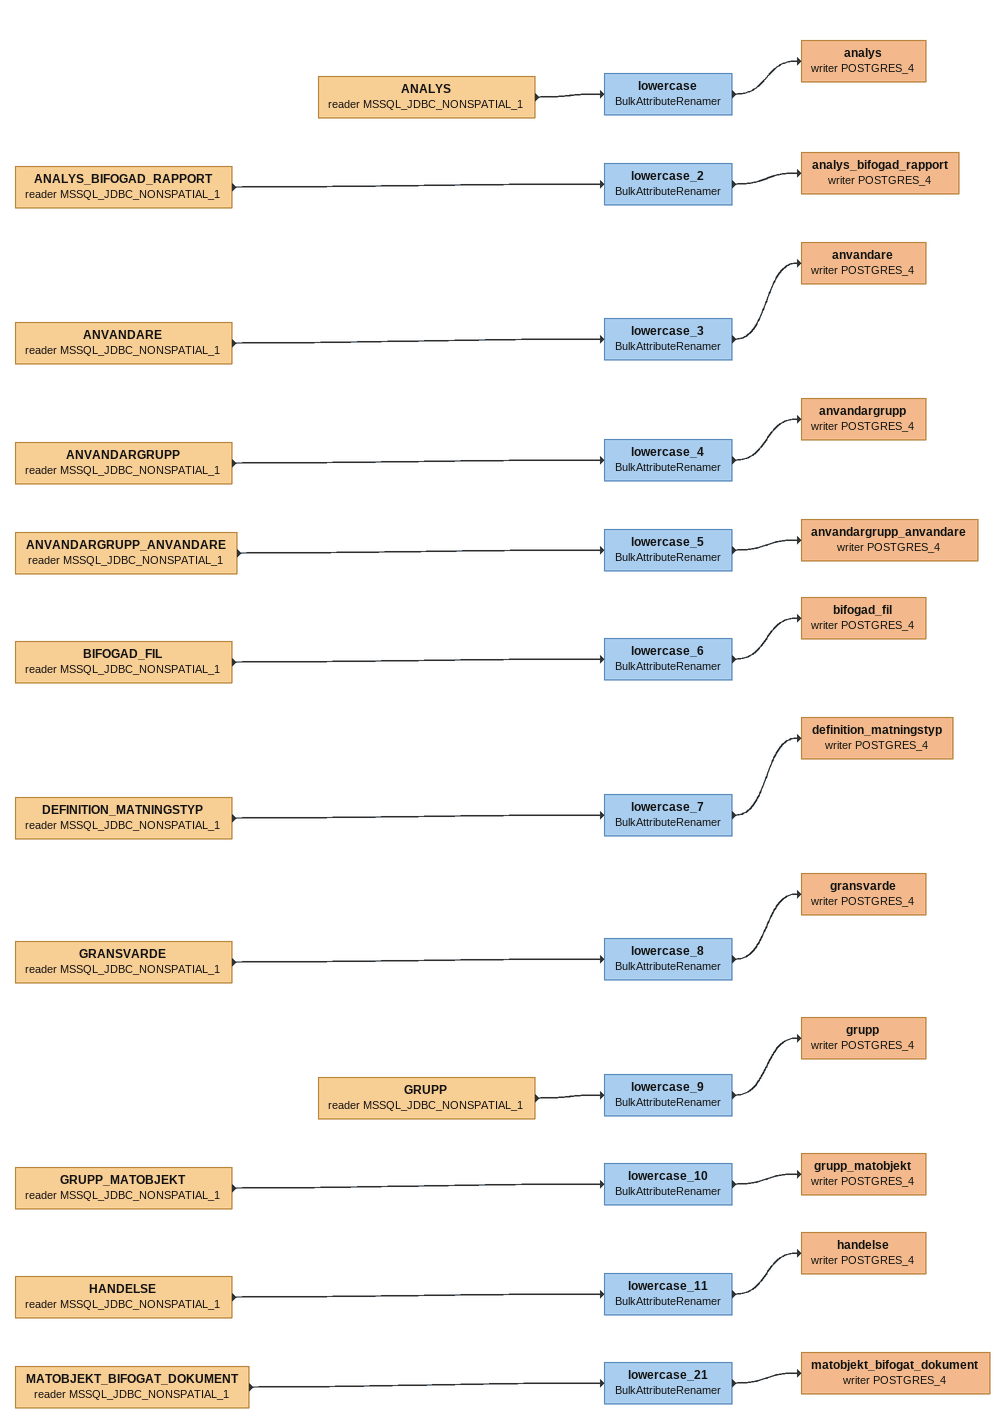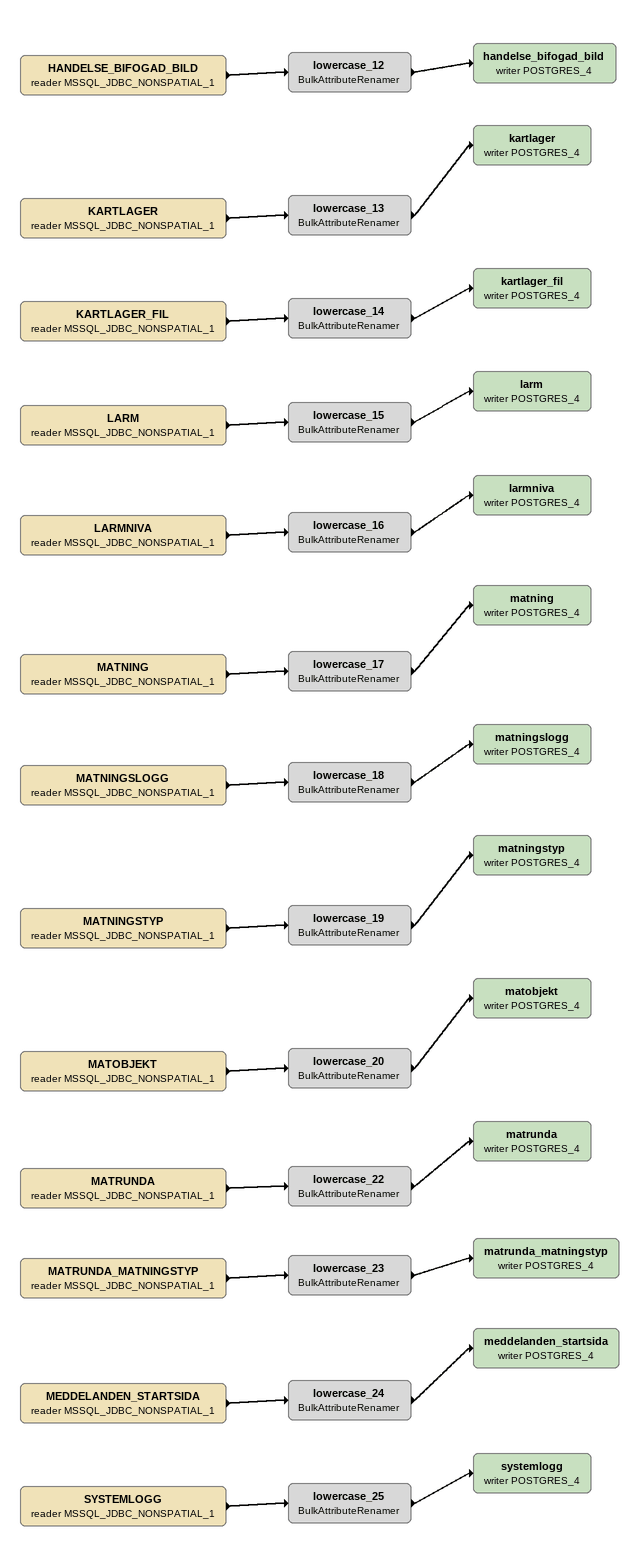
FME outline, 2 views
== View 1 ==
ANVANDARE (reader MSSQL_JDBC_NONSPATIAL_1)
    -> lowercase_3
lowercase_3: BulkAttributeRenamer
    -> anvandare (writer POSTGRES_4)
anvandare (writer POSTGRES_4)
ANVANDARGRUPP_ANVANDARE (reader MSSQL_JDBC_NONSPATIAL_1)
    -> lowercase_5
lowercase_5: BulkAttributeRenamer
    -> anvandargrupp_anvandare (writer POSTGRES_4)
anvandargrupp_anvandare (writer POSTGRES_4)
MATOBJEKT_BIFOGAT_DOKUMENT (reader MSSQL_JDBC_NONSPATIAL_1)
    -> lowercase_21
lowercase_21: BulkAttributeRenamer
    -> matobjekt_bifogat_dokument (writer POSTGRES_4)
matobjekt_bifogat_dokument (writer POSTGRES_4)
ANALYS (reader MSSQL_JDBC_NONSPATIAL_1)
    -> lowercase
lowercase: BulkAttributeRenamer
    -> analys (writer POSTGRES_4)
analys (writer POSTGRES_4)
ANALYS_BIFOGAD_RAPPORT (reader MSSQL_JDBC_NONSPATIAL_1)
    -> lowercase_2
lowercase_2: BulkAttributeRenamer
    -> analys_bifogad_rapport (writer POSTGRES_4)
analys_bifogad_rapport (writer POSTGRES_4)
ANVANDARGRUPP (reader MSSQL_JDBC_NONSPATIAL_1)
    -> lowercase_4
lowercase_4: BulkAttributeRenamer
    -> anvandargrupp (writer POSTGRES_4)
anvandargrupp (writer POSTGRES_4)
BIFOGAD_FIL (reader MSSQL_JDBC_NONSPATIAL_1)
    -> lowercase_6
lowercase_6: BulkAttributeRenamer
    -> bifogad_fil (writer POSTGRES_4)
bifogad_fil (writer POSTGRES_4)
DEFINITION_MATNINGSTYP (reader MSSQL_JDBC_NONSPATIAL_1)
    -> lowercase_7
lowercase_7: BulkAttributeRenamer
    -> definition_matningstyp (writer POSTGRES_4)
definition_matningstyp (writer POSTGRES_4)
GRANSVARDE (reader MSSQL_JDBC_NONSPATIAL_1)
    -> lowercase_8
lowercase_8: BulkAttributeRenamer
    -> gransvarde (writer POSTGRES_4)
gransvarde (writer POSTGRES_4)
GRUPP (reader MSSQL_JDBC_NONSPATIAL_1)
    -> lowercase_9
lowercase_9: BulkAttributeRenamer
    -> grupp (writer POSTGRES_4)
grupp (writer POSTGRES_4)
GRUPP_MATOBJEKT (reader MSSQL_JDBC_NONSPATIAL_1)
    -> lowercase_10
lowercase_10: BulkAttributeRenamer
    -> grupp_matobjekt (writer POSTGRES_4)
grupp_matobjekt (writer POSTGRES_4)
HANDELSE (reader MSSQL_JDBC_NONSPATIAL_1)
    -> lowercase_11
lowercase_11: BulkAttributeRenamer
    -> handelse (writer POSTGRES_4)
handelse (writer POSTGRES_4)

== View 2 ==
HANDELSE_BIFOGAD_BILD (reader MSSQL_JDBC_NONSPATIAL_1)
    -> lowercase_12
lowercase_12: BulkAttributeRenamer
    -> handelse_bifogad_bild (writer POSTGRES_4)
handelse_bifogad_bild (writer POSTGRES_4)
KARTLAGER (reader MSSQL_JDBC_NONSPATIAL_1)
    -> lowercase_13
lowercase_13: BulkAttributeRenamer
    -> kartlager (writer POSTGRES_4)
kartlager (writer POSTGRES_4)
KARTLAGER_FIL (reader MSSQL_JDBC_NONSPATIAL_1)
    -> lowercase_14
lowercase_14: BulkAttributeRenamer
    -> kartlager_fil (writer POSTGRES_4)
kartlager_fil (writer POSTGRES_4)
LARM (reader MSSQL_JDBC_NONSPATIAL_1)
    -> lowercase_15
lowercase_15: BulkAttributeRenamer
    -> larm (writer POSTGRES_4)
larm (writer POSTGRES_4)
LARMNIVA (reader MSSQL_JDBC_NONSPATIAL_1)
    -> lowercase_16
lowercase_16: BulkAttributeRenamer
    -> larmniva (writer POSTGRES_4)
larmniva (writer POSTGRES_4)
MATNING (reader MSSQL_JDBC_NONSPATIAL_1)
    -> lowercase_17
lowercase_17: BulkAttributeRenamer
    -> matning (writer POSTGRES_4)
matning (writer POSTGRES_4)
MATNINGSLOGG (reader MSSQL_JDBC_NONSPATIAL_1)
    -> lowercase_18
lowercase_18: BulkAttributeRenamer
    -> matningslogg (writer POSTGRES_4)
matningslogg (writer POSTGRES_4)
MATNINGSTYP (reader MSSQL_JDBC_NONSPATIAL_1)
    -> lowercase_19
lowercase_19: BulkAttributeRenamer
    -> matningstyp (writer POSTGRES_4)
matningstyp (writer POSTGRES_4)
MATOBJEKT (reader MSSQL_JDBC_NONSPATIAL_1)
    -> lowercase_20
lowercase_20: BulkAttributeRenamer
    -> matobjekt (writer POSTGRES_4)
matobjekt (writer POSTGRES_4)
MATRUNDA (reader MSSQL_JDBC_NONSPATIAL_1)
    -> lowercase_22
lowercase_22: BulkAttributeRenamer
    -> matrunda (writer POSTGRES_4)
matrunda (writer POSTGRES_4)
MATRUNDA_MATNINGSTYP (reader MSSQL_JDBC_NONSPATIAL_1)
    -> lowercase_23
lowercase_23: BulkAttributeRenamer
    -> matrunda_matningstyp (writer POSTGRES_4)
matrunda_matningstyp (writer POSTGRES_4)
MEDDELANDEN_STARTSIDA (reader MSSQL_JDBC_NONSPATIAL_1)
    -> lowercase_24
lowercase_24: BulkAttributeRenamer
    -> meddelanden_startsida (writer POSTGRES_4)
meddelanden_startsida (writer POSTGRES_4)
SYSTEMLOGG (reader MSSQL_JDBC_NONSPATIAL_1)
    -> lowercase_25
lowercase_25: BulkAttributeRenamer
    -> systemlogg (writer POSTGRES_4)
systemlogg (writer POSTGRES_4)
